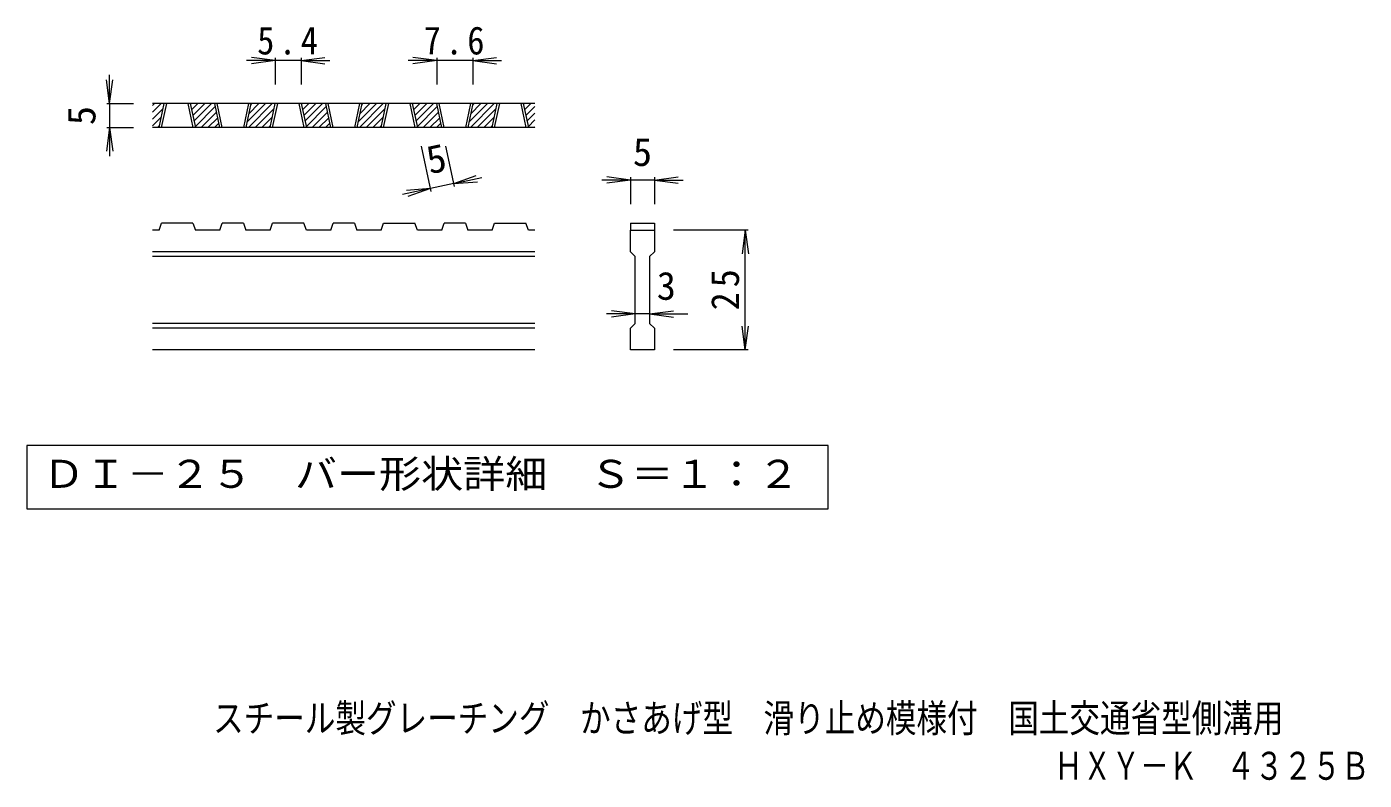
# Model space of a CAD drawing. Units: millimetres on the paper, enlarged 5 times, with parts at other scales. Extents: x -778 to 819, y -687 to 629.
# Drawn here: x -521 to 178, y -687 to -293 of the extents above; entities that cross this region are included whole.
import ezdxf
from ezdxf.enums import TextEntityAlignment as Align

# ---------------------------------------------------------------- set-up
doc = ezdxf.new("R2010")
doc.units = ezdxf.units.MM
doc.header["$LTSCALE"] = 5
doc.layers.add('D-0', color=3, linetype='Continuous', lineweight=9)
doc.layers.add('D-4', color=7, linetype='Continuous', lineweight=9)
doc.layers.add('F-5_F-5ﾚｲﾔ', color=2, linetype='Continuous')
doc.styles.add('ＭＳ ゴシック', font='')
doc.styles.get('ＭＳ ゴシック').set_extended_font_data('MS Gothic')

msp = doc.modelspace()

# ---------------------------------------------------------------- linework, layer by layer
at = {"layer": 'D-0'}
for p, q in [((-455.541, -337.297), (-451.008, -332.764)), ((-455.541, -333.762), (-454.543, -332.764)), ((-255.541, -332.764), (-455.541, -332.764)), ((-455.541, -340.833), (-449.96, -335.252)), ((-452.103, -345.264), (-449.428, -332.764)), ((-450.853, -345.264), (-448.178, -332.764)), ((-437.103, -332.764), (-434.428, -345.264)), ((-435.853, -332.764), (-433.178, -345.264)), ((-435.767, -333.163), (-435.368, -332.764)), ((-435.144, -336.075), (-431.833, -332.764)), ((-434.521, -338.988), (-428.297, -332.764)), ((-433.898, -341.9), (-424.762, -332.764)), ((-433.274, -344.812), (-422.745, -334.283)), ((-420.395, -345.264), (-423.07, -332.764)), ((-419.145, -345.264), (-421.82, -332.764)), ((-405.395, -332.764), (-408.07, -345.264)), ((-404.145, -332.764), (-406.82, -345.264)), ((-406.232, -342.519), (-396.477, -332.764)), ((-405.442, -345.264), (-392.942, -332.764)), ((-405.27, -338.021), (-400.013, -332.764)), ((-404.307, -333.523), (-403.548, -332.764)), ((-401.906, -345.264), (-391.894, -335.252)), ((-394.037, -345.264), (-391.362, -332.764)), ((-392.787, -345.264), (-390.112, -332.764)), ((-379.037, -332.764), (-376.362, -345.264)), ((-377.787, -332.764), (-375.112, -345.264)), ((-377.701, -333.163), (-377.302, -332.764)), ((-377.078, -336.075), (-373.767, -332.764)), ((-376.455, -338.988), (-370.231, -332.764)), ((-375.831, -341.9), (-366.695, -332.764)), ((-375.208, -344.812), (-364.679, -334.283)), ((-362.329, -345.264), (-365.004, -332.764)), ((-361.079, -345.264), (-363.754, -332.764)), ((-347.329, -332.764), (-350.004, -345.264)), ((-346.079, -332.764), (-348.754, -345.264)), ((-348.166, -342.519), (-338.411, -332.764)), ((-347.376, -345.264), (-334.876, -332.764)), ((-347.203, -338.021), (-341.947, -332.764)), ((-346.241, -333.523), (-345.482, -332.764)), ((-343.84, -345.264), (-333.828, -335.252)), ((-335.971, -345.264), (-333.296, -332.764)), ((-334.721, -345.264), (-332.046, -332.764)), ((-320.971, -332.764), (-318.296, -345.264)), ((-319.721, -332.764), (-317.046, -345.264)), ((-319.635, -333.163), (-319.236, -332.764)), ((-319.012, -336.075), (-315.701, -332.764)), ((-318.389, -338.988), (-312.165, -332.764)), ((-317.765, -341.9), (-308.629, -332.764)), ((-317.142, -344.812), (-306.613, -334.283)), ((-304.263, -345.264), (-306.938, -332.764)), ((-303.013, -345.264), (-305.688, -332.764)), ((-289.263, -332.764), (-291.938, -345.264)), ((-288.013, -332.764), (-290.688, -345.264)), ((-290.1, -342.519), (-280.345, -332.764)), ((-289.31, -345.264), (-276.81, -332.764)), ((-289.137, -338.021), (-283.881, -332.764)), ((-288.175, -333.523), (-287.416, -332.764)), ((-285.774, -345.264), (-275.762, -335.252)), ((-277.905, -345.264), (-275.23, -332.764)), ((-276.655, -345.264), (-273.98, -332.764)), ((-262.905, -332.764), (-260.23, -345.264)), ((-261.655, -332.764), (-258.98, -345.264)), ((-261.569, -333.163), (-261.17, -332.764)), ((-260.946, -336.075), (-257.634, -332.764)), ((-260.323, -338.988), (-255.541, -334.206)), ((-455.541, -344.368), (-450.923, -339.75)), ((-430.191, -345.264), (-422.121, -337.195)), ((-426.655, -345.264), (-421.498, -340.107)), ((-398.371, -345.264), (-392.857, -339.75)), ((-372.125, -345.264), (-364.055, -337.195)), ((-368.589, -345.264), (-363.432, -340.107)), ((-340.305, -345.264), (-334.79, -339.75)), ((-314.059, -345.264), (-305.989, -337.195)), ((-310.523, -345.264), (-305.366, -340.107)), ((-282.239, -345.264), (-276.724, -339.75)), ((-259.699, -341.9), (-255.541, -337.742)), ((-259.076, -344.812), (-255.541, -341.277)), ((-255.541, -345.264), (-455.541, -345.264)), ((-452.901, -345.264), (-451.885, -344.248)), ((-423.12, -345.264), (-420.875, -343.02)), ((-394.835, -345.264), (-393.819, -344.248)), ((-365.054, -345.264), (-362.809, -343.02)), ((-336.769, -345.264), (-335.753, -344.248)), ((-306.987, -345.264), (-304.743, -343.02)), ((-278.703, -345.264), (-277.687, -344.248)), ((-255.993, -345.264), (-255.541, -344.813)), ((-452.103, -399.014), (-450.853, -395.264)), ((-434.428, -395.264), (-450.853, -395.264)), ((-434.428, -395.264), (-433.178, -399.014)), ((-420.395, -399.014), (-419.145, -395.264)), ((-408.07, -395.264), (-419.145, -395.264)), ((-408.07, -395.264), (-406.82, -399.014)), ((-394.037, -399.014), (-392.787, -395.264)), ((-376.362, -395.264), (-392.787, -395.264)), ((-375.112, -399.014), (-376.362, -395.264)), ((-362.329, -399.014), (-361.079, -395.264)), ((-350.004, -395.264), (-361.079, -395.264)), ((-350.004, -395.264), (-348.754, -399.014)), ((-335.971, -399.014), (-334.721, -395.264)), ((-334.721, -395.264), (-318.296, -395.264)), ((-317.046, -399.014), (-318.296, -395.264)), ((-304.263, -399.014), (-303.013, -395.264)), ((-291.938, -395.264), (-303.013, -395.264)), ((-291.938, -395.264), (-290.688, -399.014)), ((-277.905, -399.014), (-276.655, -395.264)), ((-276.655, -395.264), (-260.23, -395.264)), ((-258.98, -399.014), (-260.23, -395.264)), ((-205.541, -395.264), (-193.041, -395.264)), ((-205.541, -395.264), (-205.541, -399.014)), ((-193.041, -395.264), (-193.041, -399.014)), ((-452.103, -399.014), (-455.541, -399.014)), ((-420.395, -399.014), (-433.178, -399.014)), ((-394.037, -399.014), (-406.82, -399.014)), ((-362.329, -399.014), (-375.112, -399.014)), ((-335.971, -399.014), (-348.754, -399.014)), ((-304.263, -399.014), (-317.046, -399.014)), ((-277.905, -399.014), (-290.688, -399.014)), ((-255.541, -399.014), (-258.98, -399.014)), ((-205.541, -399.014), (-193.041, -399.014)), ((-205.541, -410.264), (-205.541, -399.014)), ((-193.041, -399.014), (-193.041, -410.264)), ((-255.541, -410.264), (-455.541, -410.264)), ((-255.541, -412.764), (-455.541, -412.764)), ((-205.541, -410.264), (-203.041, -412.764)), ((-203.041, -447.764), (-203.041, -412.764)), ((-195.541, -412.764), (-193.041, -410.264)), ((-195.541, -412.764), (-195.541, -447.764)), ((-255.541, -447.764), (-455.541, -447.764)), ((-255.541, -450.264), (-455.541, -450.264)), ((-195.541, -447.764), (-193.041, -450.264)), ((-193.041, -450.264), (-193.041, -461.514)), ((-255.541, -461.514), (-455.541, -461.514)), ((-193.041, -461.514), (-205.541, -461.514))]:
    msp.add_line(p, q, dxfattribs=at)
msp.add_lwpolyline([(-205.541, -461.514), (-205.541, -450.264), (-203.041, -447.764)], dxfattribs=at)
at = {"layer": 'D-0', "color": 7}
msp.add_lwpolyline([(-521.368, -511.514), (-521.368, -544.74), (-102.214, -544.74), (-102.214, -511.514)], close=True, dxfattribs=at)
at = {"layer": 'D-4'}
for p, q in [((-391.362, -310.264), (-406.362, -310.264)), ((-391.362, -310.264), (-403.755, -308.632)), ((-391.362, -310.264), (-403.755, -311.896)), ((-391.362, -308.764), (-391.362, -322.764)), ((-377.787, -310.264), (-391.362, -310.264)), ((-377.787, -310.264), (-365.393, -308.632)), ((-377.787, -308.764), (-377.787, -322.764)), ((-377.787, -310.264), (-365.393, -311.896)), ((-377.787, -310.264), (-362.787, -310.264)), ((-306.938, -310.264), (-321.938, -310.264)), ((-306.938, -310.264), (-319.331, -308.632)), ((-306.938, -310.264), (-319.331, -311.896)), ((-306.938, -308.764), (-306.938, -322.764)), ((-288.013, -310.264), (-306.938, -310.264)), ((-288.013, -310.264), (-275.619, -308.632)), ((-288.013, -308.764), (-288.013, -322.764)), ((-288.013, -310.264), (-275.619, -311.896)), ((-288.013, -310.264), (-273.013, -310.264)), ((-478.041, -332.764), (-479.673, -320.371)), ((-478.041, -332.764), (-478.041, -317.764)), ((-478.041, -332.764), (-476.409, -320.371)), ((-479.541, -332.764), (-465.541, -332.764)), ((-478.041, -332.764), (-478.041, -345.264)), ((-478.041, -345.264), (-479.673, -357.657)), ((-479.541, -345.264), (-465.541, -345.264)), ((-478.041, -345.264), (-476.409, -357.657)), ((-478.041, -345.264), (-478.041, -360.264)), ((-309.894, -378.683), (-314.953, -355.043)), ((-297.671, -376.067), (-302.17, -355.043)), ((-297.985, -374.6), (-286.207, -370.411)), ((-310.208, -377.216), (-324.876, -380.355)), ((-310.208, -377.216), (-322.668, -378.214)), ((-310.208, -377.216), (-321.985, -381.405)), ((-297.985, -374.6), (-310.208, -377.216)), ((-297.985, -374.6), (-283.317, -371.461)), ((-297.985, -374.6), (-285.525, -373.602)), ((-205.541, -372.764), (-220.541, -372.764)), ((-205.541, -372.764), (-217.934, -371.133)), ((-205.541, -372.764), (-217.934, -374.396)), ((-205.541, -371.264), (-205.541, -385.264)), ((-193.041, -372.764), (-205.541, -372.764)), ((-193.041, -372.764), (-180.648, -371.133)), ((-193.041, -371.264), (-193.041, -385.264)), ((-193.041, -372.764), (-180.648, -374.396)), ((-193.041, -372.764), (-178.041, -372.764)), ((-144.041, -399.014), (-183.041, -399.014)), ((-145.541, -399.014), (-147.173, -411.407)), ((-145.541, -461.514), (-145.541, -399.014)), ((-145.541, -399.014), (-143.91, -411.407)), ((-203.041, -442.764), (-218.041, -442.764)), ((-203.041, -442.764), (-215.434, -441.132)), ((-203.041, -442.764), (-215.434, -444.395)), ((-195.541, -442.764), (-203.041, -442.764)), ((-195.541, -442.764), (-183.148, -441.132)), ((-195.541, -442.764), (-183.148, -444.395)), ((-195.541, -442.764), (-175.541, -442.764)), ((-145.541, -461.514), (-147.173, -449.121)), ((-145.541, -461.514), (-143.91, -449.121)), ((-144.041, -461.514), (-183.041, -461.514))]:
    msp.add_line(p, q, dxfattribs=at)

# ---------------------------------------------------------------- texts
at = {"layer": 'D-0', "color": 2, "style": 'ＭＳ ゴシック', "width": 1.1}
msp.add_text('ＤＩ－２５\u3000バー形状詳細\u3000Ｓ＝１：２', height=14.66, dxfattribs=at).set_placement((-513.041, -538.127), align=Align.BOTTOM_LEFT)
at = {"layer": 'D-4', "color": 2, "style": 'ＭＳ ゴシック'}
for rotation, p in [(90, (-481.041, -344.014)), (12.079, (-309.613, -374.021))]:
    msp.add_text('5', height=14.66, rotation=rotation, dxfattribs=at).set_placement(p, align=Align.BOTTOM_LEFT)
for s, p in [('5', (-204.291, -369.764)), ('3', (-191.791, -439.764))]:
    msp.add_text(s, height=14.66, dxfattribs=at).set_placement(p, align=Align.BOTTOM_LEFT)
at = {"layer": 'D-4', "color": 2, "char_height": 14.66, "attachment_point": 7, "style": 'ＭＳ ゴシック'}
for s, insert in [('\\T1.27;\\W0.9;5.4', (-400.824, -307.264)), ('\\T1.27;\\W0.9;7.6', (-313.725, -307.264))]:
    msp.add_mtext(s, dxfattribs=dict(at, insert=insert))
at = {"layer": 'D-4', "color": 2, "insert": (-148.541, -440.889), "char_height": 14.66, "attachment_point": 7, "rotation": 90, "style": 'ＭＳ ゴシック'}
msp.add_mtext('\\T1.27;\\W0.95;25', dxfattribs=at)
at = {"layer": 'F-5_F-5ﾚｲﾔ', "style": 'ＭＳ ゴシック'}
for s, width, p in [('スチール製グレーチング\u3000かさあげ型\u3000滑り止め模様付\u3000国土交通省型側溝用', 0.8, (-423.899, -665.917)), ('ＨＸＹ－Ｋ\u3000４３２５Ｂ', 0.75, (16.063, -690.831))]:
    msp.add_text(s, height=14.66, dxfattribs=dict(at, width=width)).set_placement(p, align=Align.BOTTOM_LEFT)

doc.saveas('drawing.dxf')
